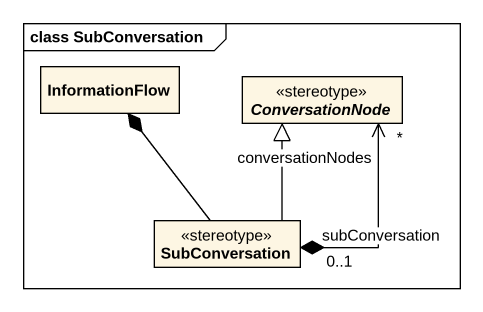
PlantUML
@startuml
mainframe class SubConversation
hide circle
hide empty members
class InformationFlow
abstract class ConversationNode <<stereotype>>
class SubConversation <<stereotype>>
SubConversation -up-* InformationFlow
SubConversation "subConversation\n0..1" *-up-> "conversationNodes\n*" ConversationNode
SubConversation -up-|> ConversationNode
@enduml
